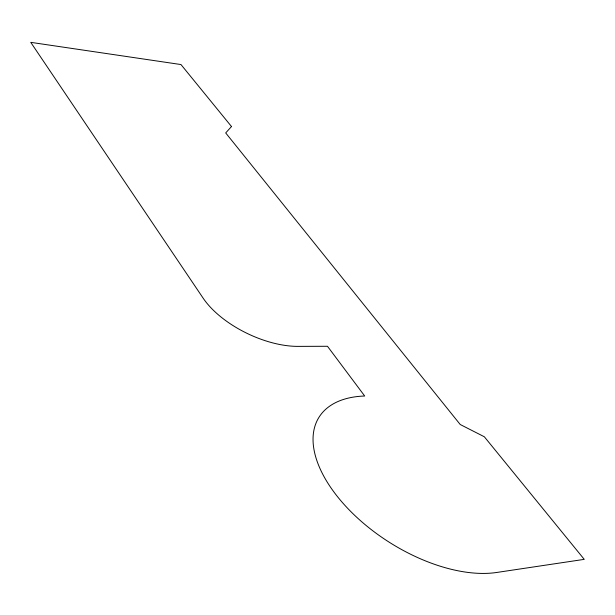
<?xml version="1.0" encoding="UTF-8"?>
<svg xmlns="http://www.w3.org/2000/svg" width="615" height="615" viewBox="0 0 615 615"><rect width="100%" height="100%" fill="white"/><g stroke="black" fill="none" stroke-linecap="round" stroke-linejoin="round"><path stroke-width="0.92" d="M231.501 126.544L225.697 132.932L460.22 424.511L484.336 436.773L584.25 559.358L496.682 572.473A126.106 68.05 32.4 0 1 334.529 492.807A126.106 68.05 32.4 0 1 364.695 396.014L327.48 346.276L297.96 346.376A72.716 36.024 25.5 0 1 203.142 298.167L30.75 42.343L180.971 64.552L231.501 126.544"/></g></svg>
